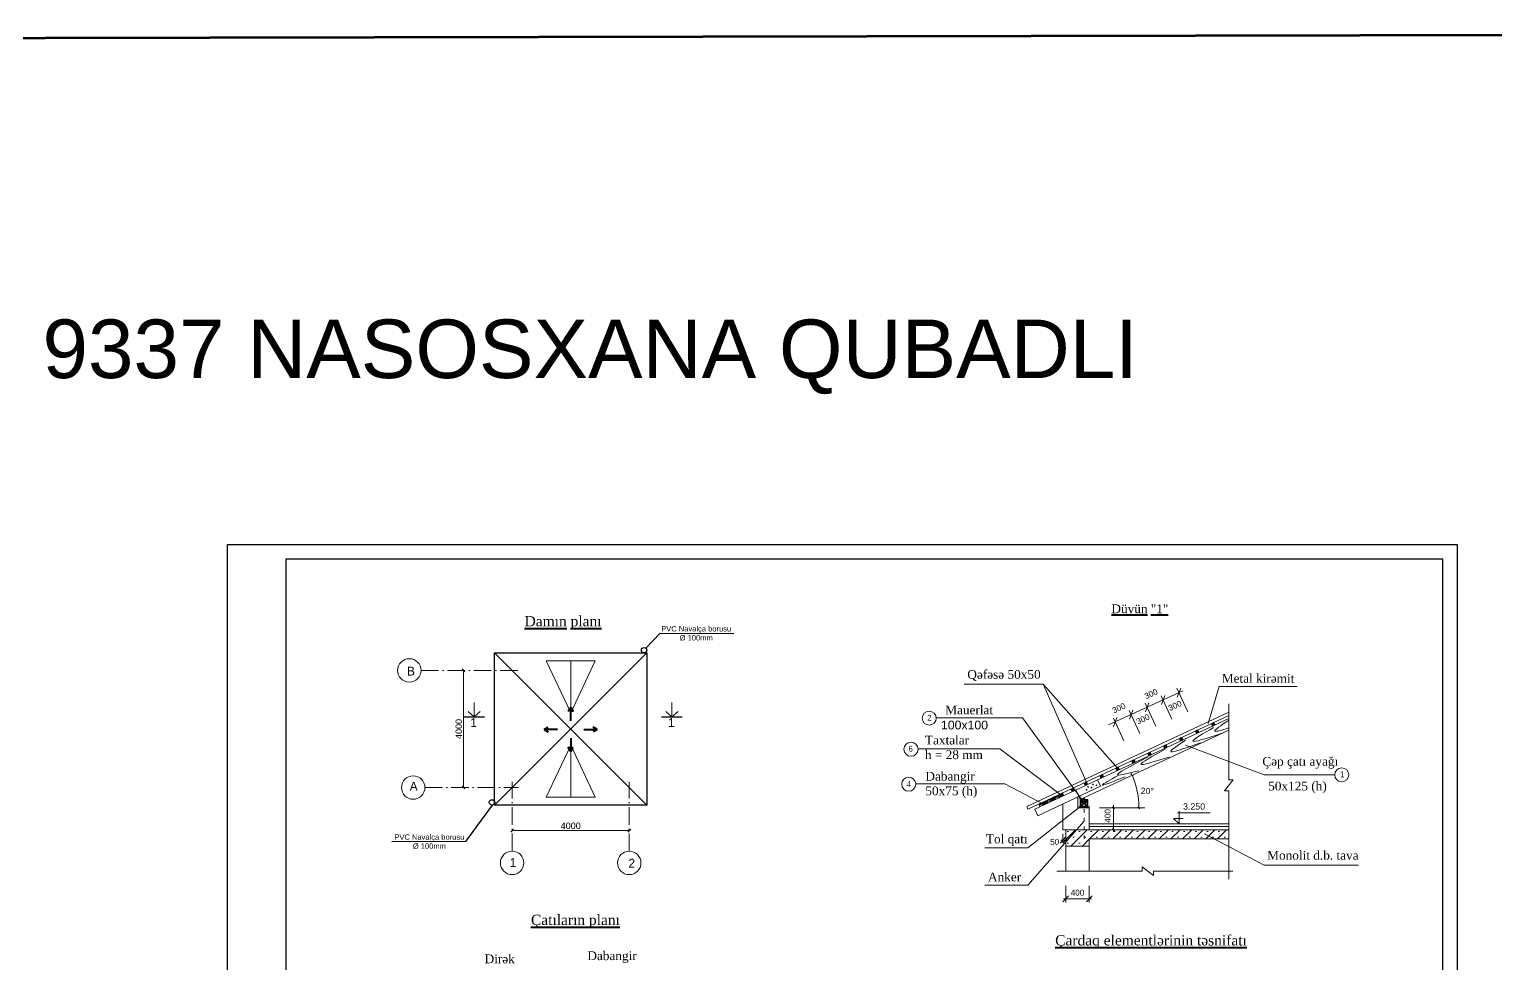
# Model space of a CAD drawing. Header units: millimetres. Extents: x 120281 to 1416367021, y -641565767 to 918373.
# Drawn here: x 535176 to 585265, y 808248 to 840160 of the extents above; entities that cross this region are included whole.
import ezdxf

# ---------------------------------------------------------------- set-up
doc = ezdxf.new("R2010")
doc.units = ezdxf.units.MM
for name, pattern in [('ACAD_ISO02W100', [15, 12, -3]), ('ACAD_ISO03W100', [30, 12, -18]), ('ACAD_ISO10W100', [18, 12, -3, 0, -3])]:
    doc.linetypes.add(name, pattern=pattern)
for name, color, linetype, lineweight in [('Kesim yazisi', 154, 'Continuous', 13), ('Layer2', 7, 'Continuous', 13), ('taxta', 32, 'Continuous', 9), ('аракясмя', 130, 'Continuous', 20), ('гырых  хятт', 4, 'ACAD_ISO03W100', 15), ('окна', 150, 'Continuous', 15), ('ось', 20, 'ACAD_ISO02W100', 0), ('размер', 90, 'Continuous', 40), ('размер2', 210, 'Continuous', 15), ('размер_Ном._пера__1', 7, 'Continuous', 15), ('РАЗМЕРЫ', 80, 'Continuous', 9), ('стены', 32, 'Continuous', 40), ('Х - диварлар.', 31, 'Continuous', 25)]:
    doc.layers.add(name, color=color, linetype=linetype, lineweight=lineweight)
doc.styles.add('ARIAL', font='arial.ttf')
doc.styles.add('Arial AzLat', font='AZLTM.TTF', dxfattribs={"height": 300})
doc.styles.get("Standard").update_dxf_attribs({"font": 'arial.ttf'})
doc.styles.add('Times New  Roman', font='times.ttf')
doc.styles.add('Times New Roman', font='times.ttf', dxfattribs={"height": 300})
doc.dimstyles.new('Farid 250', dxfattribs={"dimtxt": 220, "dimasz": 100, "dimexe": 100, "dimexo": 300, "dimgap": 50, "dimtad": 1, "dimdec": 0, "dimzin": 0, "dimdsep": 46, "dimtxsty": 'Standard', "dimblk": 'OBLIQUE', "dimcen": 10, "dimse1": 1, "dimse2": 1, "dimclrd": 256, "dimclre": 1, "dimclrt": 1, "dimadec": 0, "dimazin": 0, "dimtfac": 1, "dimtdec": 0, "dimtix": 1, "dimtmove": 1, "dimatfit": 2, "dimldrblk": 'ARCHTICK', "dimfxl": 1, "dimtolj": 1, "dimtzin": 0, "dimlwd": -1, "dimlwe": 9, "dimarcsym": 0})

# ---------------------------------------------------------------- blocks, each defined once
blk = doc.blocks.new('_Oblique')
at = {"color": 0, "linetype": 'ByBlock', "lineweight": -2}
blk.add_line((-0.5, -0.5), (0.5, 0.5), dxfattribs=at)
blk = doc.blocks.new('*D254')
at = {"layer": 'Defpoints', "color": 0, "lineweight": 53, "transparency": 16777216}
for p in [(550008, 818264), (550008, 814264), (550008, 814264)]:
    blk.add_point(p, dxfattribs=at)
at = {"layer": 'размер_Ном._пера__1', "transparency": 16777216}
blk.add_line((550008, 818264), (550008, 814264), dxfattribs=at)
at = {"layer": 'размер_Ном._пера__1', "transparency": 16777216, "xscale": 100, "yscale": 100, "zscale": 100}
for p, rotation in [((550008, 818264), 90), ((550008, 814264), 270)]:
    blk.add_blockref('_Oblique', p, dxfattribs=dict(at, rotation=rotation))
at = {"layer": 'размер_Ном._пера__1', "color": 1, "transparency": 16777216, "insert": (549846, 816264), "char_height": 220, "attachment_point": 5, "rotation": 90}
blk.add_mtext('\\A1;4000', dxfattribs=at)
blk = doc.blocks.new('_ArchTick')
at = {"color": 0, "linetype": 'ByBlock', "const_width": 0.15}
blk.add_lwpolyline([(-0.5, -0.5), (0.5, 0.5)], dxfattribs=at)
blk = doc.blocks.new('*D255')
at = {"layer": 'Defpoints', "color": 0, "lineweight": 53, "transparency": 16777216}
for p in [(551669, 812621), (555669, 812793), (555669, 812621)]:
    blk.add_point(p, dxfattribs=at)
at = {"layer": 'размер_Ном._пера__1', "transparency": 16777216}
blk.add_line((551669, 812793), (555669, 812793), dxfattribs=at)
at = {"layer": 'размер_Ном._пера__1', "transparency": 16777216, "xscale": 100, "yscale": 100, "zscale": 100, "rotation": 180}
blk.add_blockref('_Oblique', (551669, 812793), dxfattribs=at)
at = {"layer": 'размер_Ном._пера__1', "transparency": 16777216, "xscale": 100, "yscale": 100, "zscale": 100}
blk.add_blockref('_Oblique', (555669, 812793), dxfattribs=at)
at = {"layer": 'размер_Ном._пера__1', "color": 1, "transparency": 16777216, "insert": (553669, 812956), "char_height": 220, "attachment_point": 5}
blk.add_mtext('\\A1;4000', dxfattribs=at)

msp = doc.modelspace()

# ---------------------------------------------------------------- hatches: boundary and pattern name
at = {"layer": 'размер', "lineweight": 5}
h = msp.add_hatch(dxfattribs=at)
h.set_pattern_fill('SACNCR', color=0, scale=2995.2, style=0)
h.set_pattern_definition([(45, (-998335.95, 767292), (-198.555584, 198.555584), []), (45, (-998137.4, 767292), (-198.555584, 198.555584), [0, -280.8])])
h.paths.add_polyline_path([(570580.7622, 812266.42322), (571379.4822, 812266.42322), (571379.4822, 812509.47472), (576147.17186, 812511.42917), (576147.17186, 812822.09171), (570580.7622, 812822.09171)])
at = {"layer": 'Х - диварлар.', "lineweight": 15}
h = msp.add_hatch(dxfattribs=at)
h.set_pattern_fill('ANSI31', color=0, scale=10, angle=5.380001641, style=0)
h.set_pattern_definition([(50.3800016, (-457327.76, 339212.68), (-24.4567301, 20.2467492), [])])
h.paths.add_polyline_path([(571287.91536, 814460.97209), (571197.31031, 814418.65514), (571239.62726, 814328.05009), (571330.23232, 814370.36704)])
h = msp.add_hatch(dxfattribs=at)
h.set_pattern_fill('ANSI31', color=0, scale=10, angle=5.380001641, style=0)
h.set_pattern_definition([(50.3800016, (-457770.905, 339005.71), (-24.4567301, 20.2467492), [])])
h.paths.add_polyline_path([(570844.77229, 814254.00279), (570754.16723, 814211.68584), (570796.48419, 814121.08079), (570887.08924, 814163.39774)])

# ---------------------------------------------------------------- linework, layer by layer
at = {"color": 244, "lineweight": 53, "true_color": 0x991b1e}
msp.add_lwpolyline([(440324.24024, 839676.9733), (681637.27816, 840160.38253), (681637.27816, 770759.40315), (440324.24024, 770275.99392)], close=True, dxfattribs=at)
at = {"color": 0, "lineweight": 25}
for points in [[(556238.41447, 819022.08308), (556727.97818, 819531.15969), (559239.67118, 819529.07406)], [(550991.91481, 813665.39526), (550070.022, 812415.71398), (547558.32899, 812413.62835)]]:
    msp.add_lwpolyline(points, dxfattribs=at)
at = {"layer": 'Layer2', "color": 0, "lineweight": 9}
for p, q in [((571072.86833, 813858.29545), (571336.11833, 813595.04545)), ((571072.86833, 813595.04545), (571336.11833, 813858.29545))]:
    msp.add_line(p, q, dxfattribs=at)
at = {"layer": 'taxta', "color": 0, "lineweight": 5}
for p, q in [((574448.5068, 813021.77171), (574448.5068, 813460.00253)), ((574448.5068, 813021.77171), (574264.15354, 813209.27171)), ((574264.15354, 813209.27171), (574593.88924, 813209.27171)), ((574391.20863, 813396.77171), (575508.04646, 813396.77171))]:
    msp.add_line(p, q, dxfattribs=at)
at = {"layer": 'аракясмя', "color": 0, "lineweight": 25}
for centre in [(556174.58352, 818955.70797), (550980.5117, 813756.77368)]:
    msp.add_circle(centre, 92.08716, dxfattribs=at)
at = {"layer": 'гырых  хятт', "color": 0, "lineweight": 9, "ltscale": 10}
for p, q in [((571235.82562, 813886.13411), (571177.36158, 813886.13411)), ((571206.5936, 812508.3264), (571206.5936, 813886.13411))]:
    msp.add_line(p, q, dxfattribs=at)
at = {"layer": 'окна', "color": 0}
for p, q in [((550373.45249, 816684.07121), (550373.45249, 817173.07968)), ((557128.23611, 816684.07121), (557128.23611, 817173.07968)), ((550373.45249, 816684.07121), (550166.29526, 816856.09239)), ((550373.45249, 816684.07121), (550580.60971, 816856.09239)), ((557128.23611, 816684.07121), (556921.07889, 816856.09239)), ((557128.23611, 816684.07121), (557335.39334, 816856.09239))]:
    msp.add_line(p, q, dxfattribs=at)
at = {"layer": 'ось', "color": 0, "linetype": 'ACAD_ISO10W100', "ltscale": 50}
for p, q in [((548557.44217, 818263.5472), (551869.16274, 818263.5472)), ((551669.01384, 812088.9508), (551669.01384, 814463.62165)), ((555668.99256, 812088.9508), (555669.01029, 814463.62165)), ((548689.01137, 814263.5472), (551869.01384, 814263.5472))]:
    msp.add_line(p, q, dxfattribs=at)
at = {"layer": 'размер', "color": 0, "lineweight": 30}
for p, q in [((551069.08829, 818863.62165), (556269.08829, 813663.62165)), ((551069.08829, 813663.62165), (556269.08829, 818863.62165))]:
    msp.add_line(p, q, dxfattribs=at)
at = {"layer": 'размер', "color": 3, "lineweight": 20}
for p, q in [((553669.08829, 816813.9361), (552831.40556, 818591.06581)), ((552831.40556, 818591.06581), (553669.08829, 818591.06581)), ((553669.08829, 817928.86173), (553669.08829, 818591.06581)), ((553669.08829, 816813.9361), (554506.77102, 818591.06581)), ((554506.77102, 818591.06581), (553669.08829, 818591.06581)), ((553669.08829, 818591.06581), (553669.08829, 816813.9361)), ((553669.08829, 815713.30721), (552831.40556, 813936.1775)), ((553669.08829, 815713.30721), (554506.77102, 813936.1775)), ((553669.08829, 813936.1775), (553669.08829, 815713.30721)), ((553669.08829, 814598.38158), (553669.08829, 813936.1775)), ((552831.40556, 813936.1775), (553669.08829, 813936.1775)), ((554506.77102, 813936.1775), (553669.08829, 813936.1775))]:
    msp.add_line(p, q, dxfattribs=at)
at = {"layer": 'размер', "color": 0, "lineweight": 20}
for p, q in [((567113.92402, 817789.93292), (569810.8553, 817789.93292)), ((575821.5068, 817717.7764), (578479.31351, 817717.7764)), ((566154.17751, 816648.88451), (569099.2659, 816648.88451)), ((565533.14286, 815585.32155), (568328.9349, 815585.32155)), ((568328.9349, 815585.32155), (570415.16307, 814015.64233)), ((577354.23027, 814693.41782), (579764.68928, 814693.41782)), ((565453.9338, 814392.88451), (568499.23745, 814392.88451)), ((568499.23745, 814392.88451), (569838.2568, 813684.0264)), ((569284.2568, 812208.7547), (571043.68557, 813588.87274)), ((569284.2568, 810928.83685), (571206.5936, 813114.0764)), ((577361.84394, 811613.04084), (575313.57688, 812680.96739)), ((567811.7126, 812208.7547), (569284.2568, 812208.7547)), ((577361.84394, 811613.04084), (580580.65819, 811613.04084)), ((567811.7126, 810928.83685), (569284.2568, 810928.83685))]:
    msp.add_line(p, q, dxfattribs=at)
at = {"layer": 'размер', "color": 0, "lineweight": 0}
msp.add_line((572037.2823, 816402.09061), (574580.9091, 817563.00928), dxfattribs=at)
at = {"layer": 'размер', "color": 0}
for p, q in [((553669.08829, 816996.81761), (553587.0973, 816856.04129)), ((553669.08829, 816543.2293), (553669.08829, 816996.81761)), ((553669.08829, 816996.81761), (553751.07928, 816856.04129)), ((552761.91168, 816246.81414), (552902.688, 816328.80513)), ((553215.49998, 816246.81414), (552761.91168, 816246.81414)), ((552761.91168, 816246.81414), (552902.688, 816164.82315)), ((553669.08829, 815950.39899), (553669.08829, 815496.81068)), ((554122.6766, 816246.81414), (554576.2649, 816246.81414)), ((554576.2649, 816246.81414), (554435.48858, 816328.80513)), ((554576.2649, 816246.81414), (554435.48858, 816164.82315)), ((553669.08829, 815496.81068), (553587.0973, 815637.587)), ((553669.08829, 815496.81068), (553751.07928, 815637.587))]:
    msp.add_line(p, q, dxfattribs=at)
at = {"layer": 'размер', "color": 0, "lineweight": 30}
msp.add_lwpolyline([(551069.08829, 818863.62165), (556269.08829, 818863.62165), (556269.08829, 813663.62165), (551069.08829, 813663.62165)], close=True, dxfattribs=at)
at = {"layer": 'размер', "color": 0, "lineweight": 20}
for centre, radius in [((548157.44217, 818263.5472), 400), ((565914.68435, 816633.29522), 240), ((565293.6497, 815569.73226), 240), ((548289.01137, 814263.5472), 400), ((565214.44064, 814377.29522), 240), ((580005.7945, 814697.20878), 240), ((551668.01384, 811688.9508), 400), ((555667.99256, 811688.9508), 400)]:
    msp.add_circle(centre, radius, dxfattribs=at)
at = {"layer": 'размер', "color": 0, "lineweight": 5}
for points, knots in [([(570200.77563, 813953.22513), (570052.94383, 813868.9313), (569757.81423, 813700.64811), (570329.61982, 813891.77579), (570211.53397, 813851.93198), (570178.67232, 813841.50721)], [0, 0, 0, 0, 591.4120842216, 1180.6878564458, 1340.2938936369, 1340.2938936369, 1340.2938936369, 1340.2938936369]), ([(570131.99573, 813903.65716), (570177.64931, 813929.34892), (570277.68301, 813980.72967), (569865.35143, 813748.02117), (570361.43655, 813931.697), (570052.17884, 813833.76746), (570160.03852, 813894.37526), (570214.07896, 813924.74131)], [2041.7546417367, 2041.7546417367, 2041.7546417367, 2041.7546417367, 2260.675104797, 2654.3822353065, 3046.6791405608, 3271.1036247284, 3496.4505196637, 3496.4505196637, 3496.4505196637, 3496.4505196637]), ([(570472.59079, 814080.17599), (570324.75899, 813995.88215), (570029.62939, 813827.59897), (570601.43498, 814018.72664), (570483.34913, 813978.88283), (570450.48748, 813968.45807)], [0, 0, 0, 0, 591.4120842216, 1180.6878564458, 1340.2938936369, 1340.2938936369, 1340.2938936369, 1340.2938936369]), ([(570403.81089, 814030.60802), (570449.46447, 814056.29978), (570549.49817, 814107.68053), (570137.16659, 813874.97203), (570633.25171, 814058.64786), (570323.994, 813960.71832), (570431.85368, 814021.32612), (570485.89412, 814051.69217)], [2041.7546417367, 2041.7546417367, 2041.7546417367, 2041.7546417367, 2260.675104797, 2654.3822353065, 3046.6791405608, 3271.1036247284, 3496.4505196637, 3496.4505196637, 3496.4505196637, 3496.4505196637]), ([(569928.96047, 813826.27428), (569781.12867, 813741.98044), (569485.99907, 813573.69725), (570057.80466, 813764.82493), (569939.71881, 813724.98112), (569906.85716, 813714.55636)], [0, 0, 0, 0, 591.4120842216, 1180.6878564458, 1340.2938936369, 1340.2938936369, 1340.2938936369, 1340.2938936369]), ([(569860.18057, 813776.7063), (569905.83415, 813802.39807), (570005.86785, 813853.77881), (569593.53627, 813621.07032), (570089.6214, 813804.74614), (569780.36368, 813706.8166), (569888.22336, 813767.42441), (569942.2638, 813797.79045)], [2041.7546417367, 2041.7546417367, 2041.7546417367, 2041.7546417367, 2260.675104797, 2654.3822353065, 3046.6791405608, 3271.1036247284, 3496.4505196637, 3496.4505196637, 3496.4505196637, 3496.4505196637]), ([(571197.72974, 813734.34992), (571229.95927, 813754.13034), (571305.21667, 813800.31849), (571136.50219, 813801.15703), (571144.60579, 813682.59037), (571279.57498, 813682.71149), (571301.81925, 813839.56596), (571200.36354, 813801.22401), (571117.36519, 813827.90146), (571097.98763, 813730.86533), (571118.9381, 813630.02648), (571298.50378, 813604.09663), (571339.07589, 813773.56402), (571257.35945, 813862.19368), (571162.31476, 813862.21282), (571085.69376, 813810.61482), (571063.42753, 813706.37208), (571145.6784, 813596.37706), (571322.38468, 813589.27366), (571331.92389, 813685.83632), (571336.11833, 813728.29545)], [0, 0, 0, 0, 78.3822001817, 183.0259050586, 242.5103571926, 347.9686166974, 447.9995899536, 529.6429644717, 590.8776118625, 675.8286449389, 750.0696020973, 892.4812618845, 1051.7045981869, 1117.8790139482, 1233.6426335081, 1299.440208959, 1382.6460915946, 1520.9758573226, 1664.6254237952, 1777.3581033227, 1777.3581033227, 1777.3581033227, 1777.3581033227])]:
    msp.add_open_spline(points, degree=3, knots=knots, dxfattribs=at)
at = {"layer": 'размер2', "color": 0, "lineweight": 30}
for points in [[(541946.3337, 822570.10421), (583946.3337, 822570.10421), (583946.3337, 792870.10421), (541946.3337, 792870.10421)], [(543946.3337, 822070.10421), (583446.3337, 822070.10421), (583446.3337, 793370.10421), (543946.3337, 793370.10421)]]:
    msp.add_lwpolyline(points, close=True, dxfattribs=at)
at = {"layer": 'РАЗМЕРЫ', "color": 0, "lineweight": 9}
for p, q in [((574744.5888, 816852.76157), (574379.0945, 817653.47362)), ((574390.24488, 817347.44731), (574505.88257, 817657.30923)), ((573652.93838, 816354.46509), (573292.03884, 817145.11113)), ((573298.57027, 816849.20384), (573414.20797, 817159.06576)), ((574198.76359, 816603.61333), (573835.56667, 817399.29238)), ((573844.40758, 817098.32558), (573960.04527, 817408.18749)), ((572561.28797, 815856.16862), (572204.98318, 816636.74863)), ((572206.89567, 816350.96037), (572322.53336, 816660.82229)), ((573107.11318, 816105.31686), (572748.51101, 816890.92988)), ((572752.73297, 816600.08211), (572868.37066, 816909.94403)), ((572810.55182, 816755.01307), (572810.53468, 816755.05061)), ((575998.84372, 814151.0764), (576295.5, 814529.67643)), ((576295.5, 814529.67643), (576145.2288, 814529.67643)), ((576147.17186, 814151.0764), (575998.84372, 814151.0764)), ((576147.17186, 814151.0764), (576147.17186, 811137.5764)), ((571734.89781, 813570.89171), (572333.07166, 813570.89171)), ((571861.67186, 813570.89171), (573275.92186, 813570.89171)), ((572208.92186, 813665.86577), (572208.92186, 812747.09171)), ((571379.4822, 813021.77171), (576147.17186, 813021.77171)), ((570384.89341, 812366.01742), (570576.95098, 812575.85365)), ((570654.1479, 812470.93553), (570405.9222, 812470.93553)), ((570480.9222, 812677.91531), (570480.9222, 812395.93553)), ((570484.73341, 812366.01742), (570676.79098, 812575.85365)), ((571379.4822, 812935.3264), (576147.17186, 812935.3264)), ((571629.4822, 812822.09171), (572283.92186, 812822.09171)), ((570580.7622, 812266.42322), (570580.7622, 811409.0764)), ((571379.4822, 812266.42322), (571379.4822, 811409.0764)), ((573571.65204, 811260.74826), (573193.05201, 811557.40454)), ((573193.05201, 811557.40454), (573193.05201, 811407.13334)), ((570271.92186, 811409.0764), (573193.05201, 811409.0764)), ((573571.65204, 811409.0764), (576285.92186, 811409.0764)), ((573571.65204, 811409.0764), (573571.65204, 811260.74826)), ((570484.73341, 810354.40828), (570676.79098, 810564.24451)), ((570505.7622, 810459.3264), (571454.4822, 810459.3264)), ((570580.7622, 810909.0764), (570580.7622, 810334.3264)), ((571284.73341, 810354.40828), (571476.79098, 810564.24451)), ((571380.7622, 810909.0764), (571380.7622, 810334.3264))]:
    msp.add_line(p, q, dxfattribs=at)
at = {"layer": 'стены', "color": 0, "lineweight": 30}
for p, q in [((550013.35577, 816684.07121), (550722.37306, 816684.07121)), ((556768.1394, 816684.07121), (557477.15669, 816684.07121))]:
    msp.add_line(p, q, dxfattribs=at)
at = {"layer": 'Х - диварлар.', "color": 0, "lineweight": 15}
for p, q in [((569810.8553, 817789.93292), (571315.0068, 814385.0264)), ((569810.8553, 817789.93292), (572358.4065, 814912.5764)), ((575821.5068, 817717.7764), (575439.49842, 816456.42474)), ((576147.17186, 817120.42474), (576147.17186, 814529.67643)), ((569099.2659, 816648.88451), (571206.5936, 813739.80123)), ((576147.17186, 816838.3111), (569247.41434, 813618.81594)), ((576124.17176, 816718.17306), (569286.50837, 813527.66777)), ((576147.17186, 816617.37238), (569523.14287, 813526.64483)), ((575588.66979, 816359.26379), (575546.35284, 816449.86884)), ((575588.66979, 816359.26379), (575546.35284, 816449.86884)), ((575558.2701, 816424.35272), (575600.2227, 816475.02867)), ((575573.13671, 816392.52175), (575643.69782, 816477.75489)), ((575679.27484, 816401.58074), (575636.95789, 816492.18579)), ((576147.17186, 816223.65251), (571076.53433, 813858.29545)), ((574471.00947, 815916.5493), (574512.96206, 815967.22525)), ((574485.87608, 815884.71832), (574556.43719, 815969.95146)), ((574592.01421, 815893.77731), (574549.69726, 815984.38237)), ((575045.03948, 816105.36207), (575002.72252, 816195.96713)), ((575045.03948, 816105.36207), (575002.72252, 816195.96713)), ((575014.63979, 816170.45101), (575056.59238, 816221.12696)), ((575029.5064, 816138.62003), (575100.06751, 816223.85318)), ((575044.37301, 816106.78905), (575114.93412, 816192.0222)), ((575135.64453, 816147.67903), (575093.32758, 816238.28408)), ((575109.22867, 816135.34154), (575129.80073, 816160.19122)), ((575588.00332, 816360.69077), (575658.56443, 816445.92391)), ((575652.85899, 816389.24325), (575673.43104, 816414.09293)), ((573385.07961, 815405.89656), (573431.71693, 815462.23135)), ((573399.94622, 815374.06558), (573470.50733, 815459.29872)), ((573504.75358, 815385.97389), (573462.43663, 815476.57894)), ((573957.77884, 815597.55865), (573915.46189, 815688.1637)), ((573957.77884, 815597.55865), (573915.46189, 815688.1637)), ((573927.37915, 815662.64759), (573969.33175, 815713.32354)), ((573942.24576, 815630.81661), (574012.80688, 815716.04975)), ((573957.11237, 815598.98563), (574027.67349, 815684.21877)), ((574048.3839, 815639.8756), (574006.06694, 815730.48065)), ((574021.96804, 815627.53812), (574042.5401, 815652.38779)), ((574501.40916, 815851.46036), (574459.09221, 815942.06541)), ((574501.40916, 815851.46036), (574459.09221, 815942.06541)), ((574500.74269, 815852.88734), (574571.3038, 815938.12048)), ((574565.59836, 815881.43983), (574586.17041, 815906.28951)), ((577354.23027, 814693.41782), (574674.49842, 815712.92474)), ((572300.48051, 814892.3945), (572356.4873, 814960.04699)), ((572315.34712, 814860.56353), (572385.90823, 814945.79667)), ((572417.49295, 814878.17046), (572375.176, 814968.77552)), ((572870.51821, 815089.75523), (572828.20126, 815180.36028)), ((572870.51821, 815089.75523), (572828.20126, 815180.36028)), ((572842.78006, 815149.14553), (572894.10212, 815211.13917)), ((572857.64667, 815117.31455), (572928.20778, 815202.5477)), ((572879.53656, 815093.96723), (572943.07439, 815170.71672)), ((572961.12326, 815132.07218), (572918.80631, 815222.67723)), ((572946.73841, 815125.35375), (572957.941, 815138.88574)), ((573414.14853, 815343.65694), (573371.83158, 815434.26199)), ((573414.14853, 815343.65694), (573371.83158, 815434.26199)), ((573417.15137, 815345.05941), (573485.37394, 815427.46775)), ((573484.35322, 815376.44593), (573500.24055, 815395.63677)), ((571330.23232, 814370.36704), (571287.91536, 814460.97209)), ((571666.78206, 814528.45133), (571770.80386, 814306.04327)), ((571783.25758, 814581.9518), (571740.94063, 814672.55685)), ((571783.25758, 814581.9518), (571740.94063, 814672.55685)), ((571743.31435, 814667.47446), (571751.67063, 814677.56829)), ((571758.18096, 814635.64348), (571818.87248, 814708.95481)), ((571773.04757, 814603.8125), (571843.60868, 814689.04564)), ((571804.30693, 814591.78287), (571858.47529, 814657.21466)), ((571873.86263, 814624.26875), (571831.54568, 814714.87381)), ((571871.50878, 814623.16939), (571873.3419, 814625.38368)), ((572326.8879, 814835.85351), (572284.57094, 814926.45857)), ((572326.8879, 814835.85351), (572284.57094, 814926.45857)), ((572285.6139, 814924.22548), (572289.28545, 814928.66047)), ((572341.92174, 814842.87505), (572400.77484, 814913.96569)), ((572409.12359, 814874.26157), (572415.64145, 814882.13471)), ((571770.80386, 814306.04327), (569622.4979, 813302.05581)), ((570243.09258, 813862.62008), (570200.77563, 813953.22513)), ((570514.90774, 813989.57094), (570472.59079, 814080.17599)), ((570796.03293, 814120.87003), (570753.71598, 814211.47508)), ((570887.08924, 814163.39774), (570844.77229, 814254.00279)), ((570928.28325, 814182.68075), (570989.47482, 814048.20435)), ((570992.3979, 813570.89171), (570992.3979, 813942.2637)), ((571076.53433, 813858.29545), (571017.31343, 813987.87554)), ((571239.62726, 814328.05009), (571197.31031, 814418.65514)), ((571239.62726, 814328.05009), (571197.31031, 814418.65514)), ((571239.62726, 814328.05009), (571197.31031, 814418.65514)), ((571313.34571, 814196.25631), (571273.08844, 814178.04773)), ((571302.90968, 814167.27228), (571283.52447, 814207.03176)), ((571361.86965, 814298.85678), (571321.61238, 814280.64821)), ((571351.43362, 814269.87275), (571332.04842, 814309.63224)), ((571477.23096, 814269.7726), (571436.97369, 814251.56402)), ((571466.79493, 814240.78857), (571447.40972, 814280.54805)), ((571530.74207, 814377.90572), (571490.4848, 814359.69714)), ((571520.30604, 814348.92169), (571500.92084, 814388.68117)), ((571649.03144, 814349.69251), (571608.77417, 814331.48394)), ((571638.5954, 814320.70848), (571619.2102, 814360.46797)), ((569247.41434, 813618.81594), (569286.50837, 813527.66777)), ((569622.91257, 813302.2496), (569523.14287, 813526.64483)), ((569523.14287, 813526.64483), (569523.14287, 813526.64483)), ((569523.14287, 813526.64483), (569523.14287, 813526.64483)), ((569699.46227, 813608.71837), (569657.14531, 813699.32342)), ((569971.27742, 813735.66923), (569928.96047, 813826.27428)), ((570480.9222, 812822.09171), (570480.9222, 813703.23108)), ((570992.3979, 813570.89171), (571379.4822, 813570.89171)), ((571379.4822, 812822.09171), (571379.4822, 813570.89171)), ((570480.9222, 812822.09171), (576147.17186, 812822.09171)), ((570580.7622, 812822.09171), (570580.7622, 812266.42322)), ((571379.4822, 812509.47472), (576147.17186, 812511.42917)), ((571379.4822, 812266.42322), (571379.4822, 812509.47472)), ((571379.4822, 812266.42322), (570580.7622, 812266.42322))]:
    msp.add_line(p, q, dxfattribs=at)
at = {"layer": 'Х - диварлар.', "color": 0, "lineweight": 5}
for p, q in [((571043.68557, 813588.87274), (571021.60988, 813612.16985)), ((571362.88211, 813588.87274), (571043.68557, 813588.87274)), ((571362.88211, 813588.87274), (571384.9578, 813612.16985))]:
    msp.add_line(p, q, dxfattribs=at)
at = {"layer": 'Х - диварлар.', "color": 0, "lineweight": 15}
msp.add_lwpolyline([(571336.11833, 813858.29545), (571072.86833, 813858.29545), (571072.86833, 813595.04545), (571336.11833, 813595.04545)], close=True, dxfattribs=at)
msp.add_arc((570282.65044, 813570.89171), 2794.05729, 0, 25.41991011, dxfattribs=at)
for points, knots in [([(576147.17186, 816563.02747), (575891.23766, 816390.23726), (575429.54951, 816078.53529), (575925.94872, 816229.79787), (576147.17186, 816297.2089)], [0, 0, 0, 0, 604.6042316228, 1090.6655528728, 1090.6655528728, 1090.6655528728, 1090.6655528728]), ([(575630.73765, 816317.30444), (575279.05521, 816110.54197), (574500.14926, 815652.60463), (575415.40014, 815952.74002), (575917.40773, 816117.36182)], [0, 0, 0, 0, 848.8590873958, 1880.0523629906, 1880.0523629906, 1880.0523629906, 1880.0523629906]), ([(573972.72931, 815570.88113), (573550.47597, 815338.28368), (572693.9937, 814866.49203), (573636.83539, 815158.04676), (574114.84779, 815305.86243)], [0, 0, 0, 0, 974.8556569548, 1977.3593738533, 1977.3593738533, 1977.3593738533, 1977.3593738533]), ([(574673.38357, 815886.31059), (574435.37288, 815726.57144), (573798.35772, 815299.04332), (574652.73126, 815600.26162), (575187.88157, 815788.93444)], [0, 0, 0, 0, 631.1556736658, 1689.233946108, 1689.233946108, 1689.233946108, 1689.233946108]), ([(573369.39102, 815299.26261), (572810.46684, 815008.85716), (571905.52956, 814538.67044), (572751.55993, 814755.02649), (573075.04931, 814837.7527)], [0, 0, 0, 0, 1178.54967553, 1908.1542454742, 1908.1542454742, 1908.1542454742, 1908.1542454742]), ([(572349.77843, 814664.77408), (572098.72043, 814524.91516), (571507.56091, 814195.59312), (572203.80984, 814468.72206), (572604.37062, 814625.85657)], [0, 0, 0, 0, 606.7030121512, 1428.5872323383, 1428.5872323383, 1428.5872323383, 1428.5872323383])]:
    msp.add_open_spline(points, degree=3, knots=knots, dxfattribs=at)

# ---------------------------------------------------------------- block references
at = {"layer": 'РАЗМЕРЫ', "color": 0, "lineweight": 9}
for p, xscale, yscale, zscale, rotation in [((572845.61278, 814683.53728), 74.99999999996992, 74.99999999996992, 74.99999999996992, 109.9013901458759), ((572208.92186, 813570.89171), 75, 75, 75, 90), ((573076.70773, 813570.89171), 75, 75, 75, 270), ((572208.92186, 812822.09171), 75, 75, 75, 270)]:
    msp.add_blockref('_Oblique', p, dxfattribs=dict(at, xscale=xscale, yscale=yscale, zscale=zscale, rotation=rotation))

# ---------------------------------------------------------------- texts
at = {"color": 0, "linetype": 'Continuous', "lineweight": 5}
msp.add_text('3.250', height=215, dxfattribs=at).set_placement((574587.13229, 813510.38477))
at = {"color": 2, "lineweight": 30, "insert": (535626.93786, 830248.0804), "char_height": 2000, "attachment_point": 1}
msp.add_mtext_dynamic_manual_height_columns('{\\C1;9337 \\fArial|b0|i0|c238|p34;NASOSXANA\\fArial|b0|i0|c204|p34; QUBADLI}', width=69971.6448195, gutter_width=12.5, heights=[0], dxfattribs=at)
at = {"layer": 'Kesim yazisi', "color": 0, "linetype": 'Continuous', "lineweight": 25, "char_height": 184.3423576, "attachment_point": 5, "style": 'ARIAL'}
for insert, rotation in [((557956.26687, 819529.47603), 359.962126717), ((548841.73331, 812414.03032), 0.037873283)]:
    msp.add_mtext('PVC Navalça borusu{\\fTimes New Roman|b0|i0|c238|p18;\\P\\fArial|b0|i0|c238|p34;%%C 100mm}', dxfattribs=dict(at, insert=insert, rotation=rotation))
at = {"layer": 'окна', "color": 0}
for p in [(550237.25329, 816335.44512), (556992.03691, 816335.44512)]:
    msp.add_text('1', height=300, dxfattribs=at).set_placement(p)
at = {"layer": 'размер', "color": 0, "attachment_point": 1}
for s, insert, char_height, style in [('{\\LD\\fTimes New Roman|b0|i0|c238|p18;üyün "1"}', (572139.10634, 820518.70787), 300, 'Times New Roman'), ('{\\LDam\\fTimes New Roman|b0|i0|c238|p18;ın planı}', (552094.73024, 820120.67719), 350, 'Times New  Roman'), ('{\\fTimes New Roman|b0|i0|c238|p18;Qəfəsə 50x50}', (567218.06828, 818277.11158), 300, 'Times New Roman'), ('{\\fTimes New Roman|b0|i0|c238|p18;Metal kirəmit}', (575910.11947, 818141.85799), 300, 'Times New Roman'), ('{\\fTimes New Roman|b0|i0|c238|p18;Mauerlat}', (566462.13727, 817063.52789), 300, 'Times New Roman'), ('{\\fArial|b0|i0|c238|p34;100x100}', (566316.82524, 816548.71328), 300, 'Times New Roman'), ('{\\fTimes New Roman|b0|i0|c238|p18;Taxtalar \\Ph = 28 mm}', (565768.60164, 816033.89898), 300, 'Times New Roman'), ('{\\fTimes New Roman|b0|i0|c238|p18;Çəp çatı ayağı}', (577295.01205, 815307.68257), 300, 'Times New Roman'), ('{\\fTimes New Roman|b0|i0|c238|p18;Dabangir \\P50x75 (h)}', (565784.75619, 814799.93554), 300, 'Times New Roman'), ('{\\fTimes New Roman|b0|i0|c238|p18;50x125 (h)}', (577494.47618, 814465.1209), 300, 'Times New  Roman'), ('{\\fTimes New Roman|b0|i0|c238|p18;Tol qatı}', (567852.18587, 812660.26294), 300, 'Times New Roman'), ('{\\fTimes New Roman|b0|i0|c238|p18;Monolit d.b. tava}', (577460.28226, 812098.85184), 300, 'Times New Roman'), ('{\\fTimes New Roman|b0|i0|c238|p18;Anker}', (567923.69445, 811358.25822), 300, 'Times New Roman'), ('{\\fTimes New Roman|b0|i0|c238|p18;\\L Çatıların planı}', (552178.99783, 809919.39225), 350, 'Times New Roman'), ('{\\fTimes New Roman|b0|i0|c238|p18;\\LÇardaq elementlərinin təsnifatı}', (570217.96339, 809219.88575), 350, 'Times New Roman'), ('{\\fTimes New Roman|b0|i0|c238|p18;Dirək}', (550728.79634, 808562.12329), 300, 'Times New Roman'), ('{\\fTimes New Roman|b0|i0|c238|p18;Dabangir}', (554237.84765, 808668.50504), 300, 'Times New  Roman')]:
    msp.add_mtext(s, dxfattribs=dict(at, insert=insert, char_height=char_height, style=style))
for s, width, insert, char_height, style in [('B', 34.0727955, (548079.11644, 818389.4803), 300, 'Arial AzLat'), ('2', 6.4316486, (565847.45337, 816744.53075), 200, 'Arial AzLat'), ('6', 6.4316486, (565208.48313, 815688.32929), 200, 'Arial AzLat'), ('A', 34.0727955, (548171.35856, 814458.42229), 300, 'Arial AzLat'), ('4', 6.4316486, (565136.82277, 814488.91412), 200, 'Times New  Roman'), ('1', 6.4316486, (579946.67131, 814814.39259), 200, 'Arial AzLat'), ('1', 34.0727955, (551589.73825, 811853.58429), 300, 'Arial AzLat'), ('2', 34.0727955, (555643.75289, 811829.49166), 300, 'Arial AzLat')]:
    msp.add_mtext_dynamic_manual_height_columns(s, width=width, gutter_width=1000, heights=[0], dxfattribs=dict(at, insert=insert, char_height=char_height, style=style))
at = {"layer": 'размер', "color": 0, "attachment_point": 5}
for s, insert, char_height, rotation in [('\\A1;300', (573492.47254, 817463.30931), 200, 24.534876188), ('\\A1;300', (572393.88273, 816978.1451), 200, 24.534876188), ('\\A1;300', (574309.18682, 817058.97955), 200, 24.534876188), ('\\A1;300', (573216.5145, 816599.51598), 200, 24.534876188), ('\\A2;20°', (573363.17186, 814144.5264), 210, 358.734206577), ('400', (572009.92186, 813295.29791), 200, 90.010433205), ('50', (570200.34237, 812407.35388), 200, 0.010433205), ('400', (570980.1222, 810671.3264), 200, 0.010433205)]:
    msp.add_mtext(s, dxfattribs=dict(at, insert=insert, char_height=char_height, rotation=rotation))

# ---------------------------------------------------------------- dimensions: what is measured, and where the dimension line sits
at = {"layer": 'размер_Ном._пера__1'}
dim = msp.add_linear_dim(base=(550008.214, 814263.5472), p1=(550008.214, 818263.5472), p2=(550008.214, 814263.5472), angle=90, dimstyle='Farid 250', dxfattribs=at)
dim.commit()
dim.dimension.update_dxf_attribs({"geometry": '*D254', "text_midpoint": (549845.88794, 816263.5472)})
dim = msp.add_linear_dim(base=(555668.99654, 812793.27333), p1=(551669.01384, 812621.2952), p2=(555668.99654, 812621.26534), dimstyle='Farid 250', dxfattribs=at)
dim.commit()
dim.dimension.update_dxf_attribs({"geometry": '*D255', "text_midpoint": (553669.00519, 812955.59939)})

doc.saveas('drawing.dxf')
